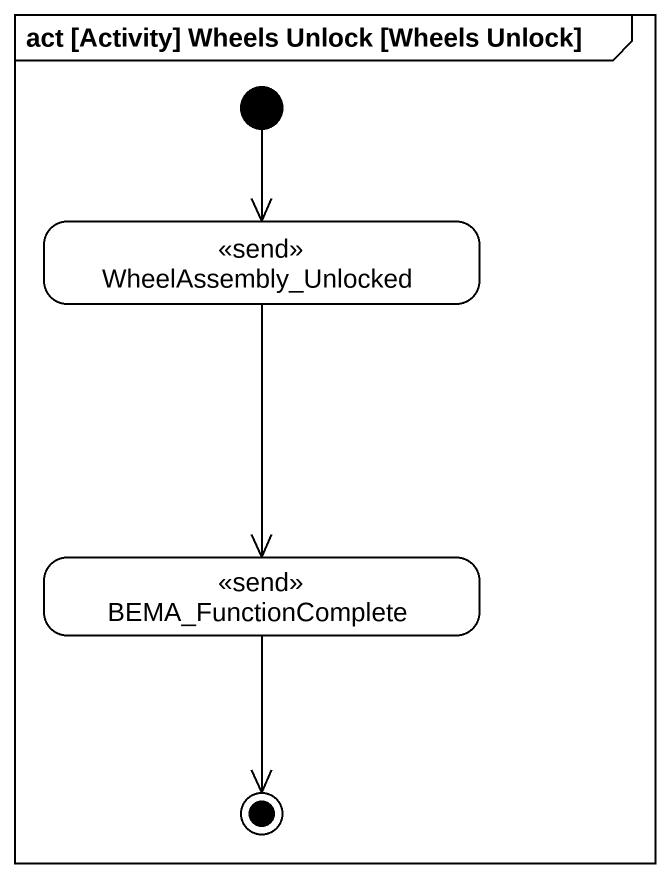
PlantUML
@startuml
mainframe act [Activity] Wheels Unlock [Wheels Unlock]
hide empty description
state WheelAssembly_Unlocked <<send>>
state BEMA_FunctionComplete <<send>>
[*] --> WheelAssembly_Unlocked
WheelAssembly_Unlocked --> BEMA_FunctionComplete
BEMA_FunctionComplete --> [*]
@enduml
